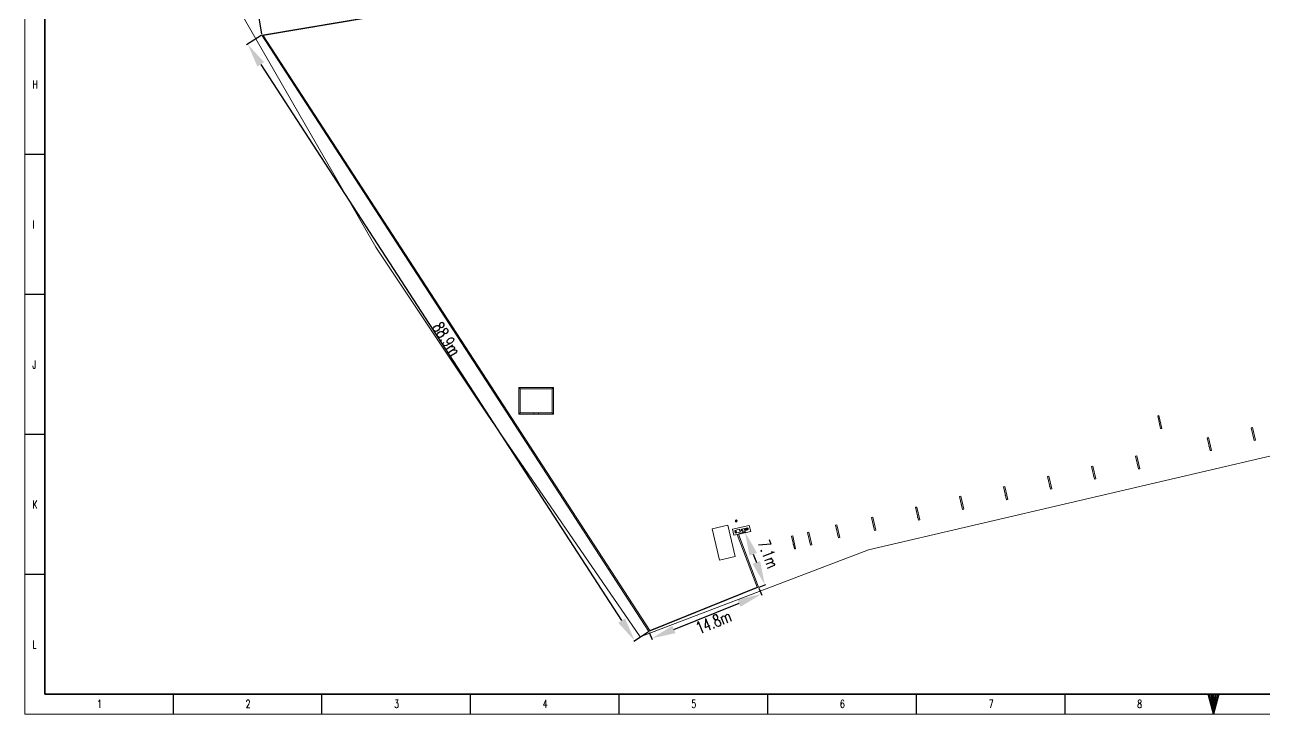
# Model space of a CAD drawing. Header units: inches. Extents: x -430764 to 256483, y 7374 to 217374.
# Drawn here: x -430764 to -275945, y 7374 to 93528 of the extents above; entities that cross this region are included whole.
import ezdxf

# ---------------------------------------------------------------- set-up
doc = ezdxf.new("R2010")
doc.units = ezdxf.units.IN
doc.header["$MEASUREMENT"] = 0
doc.linetypes.add('CABLETRAYLAYOUT-EMBED 2_DWG$0$HIDDEN2', pattern=[0.1875, 0.125, -0.0625])
for name, color, linetype, lineweight in [('Buildings', 7, 'Continuous', 5), ('Cable Tray Instruments', 7, 'Continuous', 13), ('Cable Trench', 7, 'Continuous', 13), ('CABLETRAYLAYOUT-EMBED 2_DWG$0$DwgTemplate', 7, 'Continuous', 9)]:
    doc.layers.add(name, color=color, linetype=linetype, lineweight=lineweight)
doc.styles.add('HZTXT', font='simplexs.shx', dxfattribs={"width": 0.7, "bigfont": 'hztxt.shx'})
doc.styles.add('TEG BORDER', font='txt_qlt.shx', dxfattribs={"width": 0.7, "bigfont": 'hztxt.shx'})
doc.dimstyles.new('标注 1：500', dxfattribs={"dimtxt": 1500, "dimasz": 3000, "dimexe": 150, "dimexo": 100, "dimgap": 50, "dimtad": 1, "dimdec": 0, "dimdsep": 46, "dimtxsty": 'HZTXT', "dimcen": 9, "dimclrd": 4, "dimclre": 4, "dimclrt": 2, "dimazin": 2, "dimtfac": 1, "dimtdec": 0, "dimtmove": 2, "dimatfit": 3, "dimfxl": 250, "dimtolj": 1, "dimtzin": 0, "dimarcsym": 0})

# ---------------------------------------------------------------- blocks, each defined once
blk = doc.blocks.new('TEG BORDER A2')
at = {"linetype": 'Continuous'}
for p, q in [((5, 415), (5, 5)), ((5, 5), (489, 5))]:
    blk.add_line(p, q, dxfattribs=at)
for p, q in [((0, 140), (5, 140)), ((0, 105), (5, 105)), ((0, 70), (5, 70)), ((0, 35), (5, 35)), ((37.12, 0), (37.12, 5)), ((74.25, 0), (74.25, 5)), ((111.38, 0), (111.38, 5)), ((148.5, 0), (148.5, 5)), ((185.63, 0), (185.63, 5)), ((222.75, 0), (222.75, 5)), ((259.88, 0), (259.88, 5)), ((297, 0), (297, 5))]:
    blk.add_line(p, q)
at = {"color": 5, "lineweight": 15}
blk.add_lwpolyline([(0, 420), (594, 420), (594, 0), (0, 0)], close=True, dxfattribs=at)
blk.add_lwpolyline([(5, 415), (589, 415), (589, 5), (5, 5)], close=True)
blk.add_lwpolyline([(297, 0), (295.66, 5), (298.34, 5), (297, 0), (296, 5), (296.33, 5), (297, 0), (296.67, 5), (297.33, 5), (297, 0), (297.67, 5), (298, 5), (297, 0)])
at = {"char_height": 2, "width": 2, "style": 'TEG BORDER'}
for s, insert, attachment_point in [('H', (1.91, 158.39), 1), ('I', (1.91, 123.39), 1), ('J', (1.91, 88.39), 1), ('K', (1.91, 53.39), 1), ('L', (1.91, 18.39), 1), ('1', (18.05, 1.59), 7), ('2', (55.17, 1.59), 7), ('3', (92.3, 1.59), 7), ('4', (129.42, 1.59), 7), ('5', (166.55, 1.59), 7), ('6', (203.67, 1.59), 7), ('7', (240.8, 1.59), 7), ('8', (277.92, 1.59), 7)]:
    blk.add_mtext(s, dxfattribs=dict(at, insert=insert, attachment_point=attachment_point))
blk = doc.blocks.new('*D65')
at = {"layer": 'Cable Tray Instruments', "color": 4, "lineweight": -2, "transparency": 16777216}
for p, q in [((-378241, 99393), (-385918, 98126)), ((-374757, 96706), (-375305, 100029)), ((-398732, 96011), (-390555, 97360)), ((-401168, 92348), (-401716, 95671))]:
    blk.add_line(p, q, dxfattribs=at)
at = {"layer": 'Cable Tray Instruments', "color": 4, "transparency": 16777216}
for points in [[(-378322, 99886), (-378159, 98899), (-375281, 99881)], [(-398813, 96504), (-398650, 95518), (-401692, 95523)]]:
    blk.add_solid(points, dxfattribs=at)
at = {"layer": 'Defpoints', "color": 0, "transparency": 16777216}
for p in [(-374740, 96607), (-401692, 95523), (-401152, 92249)]:
    blk.add_point(p, dxfattribs=at)
at = {"layer": 'Cable Tray Instruments', "transparency": 16777216, "insert": (-388236, 97744), "char_height": 1500, "attachment_point": 5, "rotation": 9.37033, "style": 'HZTXT'}
blk.add_mtext('\\A1;26.8m', dxfattribs=at)
blk = doc.blocks.new('*D66')
at = {"layer": 'Cable Tray Instruments', "color": 4, "lineweight": -2, "transparency": 16777216}
for p, q in [((-401235, 92195), (-403049, 91019)), ((-401290, 88583), (-356207, 19067)), ((-352887, 17644), (-354701, 16468))]:
    blk.add_line(p, q, dxfattribs=at)
at = {"layer": 'Cable Tray Instruments', "color": 4, "transparency": 16777216}
for points in [[(-400871, 88855), (-401710, 88311), (-402923, 91100)], [(-355788, 19339), (-356627, 18794), (-354575, 16549)]]:
    blk.add_solid(points, dxfattribs=at)
at = {"layer": 'Defpoints', "color": 0, "transparency": 16777216}
for p in [(-401152, 92249), (-352803, 17698), (-354575, 16549)]:
    blk.add_point(p, dxfattribs=at)
at = {"layer": 'Cable Tray Instruments', "transparency": 16777216, "insert": (-378078, 54260), "char_height": 1500, "attachment_point": 5, "rotation": 302.96439, "style": 'HZTXT'}
blk.add_mtext('\\A1;88.9m', dxfattribs=at)
blk = doc.blocks.new('*D67')
at = {"layer": 'Cable Tray Instruments', "color": 4, "lineweight": -2, "transparency": 16777216}
for p, q in [((-339072, 23142), (-338708, 22241)), ((-349677, 17968), (-341546, 21255)), ((-352766, 17605), (-352402, 16705))]:
    blk.add_line(p, q, dxfattribs=at)
at = {"layer": 'Cable Tray Instruments', "color": 4, "transparency": 16777216}
for points in [[(-341733, 21719), (-341358, 20792), (-338764, 22380)], [(-349864, 18432), (-349489, 17505), (-352458, 16844)]]:
    blk.add_solid(points, dxfattribs=at)
at = {"layer": 'Defpoints', "color": 0, "transparency": 16777216}
for p in [(-339110, 23234), (-338764, 22380), (-352803, 17698)]:
    blk.add_point(p, dxfattribs=at)
at = {"layer": 'Cable Tray Instruments', "transparency": 16777216, "insert": (-344729, 18906), "char_height": 1500, "attachment_point": 5, "rotation": 22.01229, "style": 'HZTXT'}
blk.add_mtext('\\A1;14.8m', dxfattribs=at)
blk = doc.blocks.new('*D68')
at = {"layer": 'Cable Tray Instruments', "color": 4, "lineweight": -2, "transparency": 16777216}
for p, q in [((-341524, 29905), (-340686, 30222)), ((-339765, 27362), (-339379, 26340)), ((-339016, 23270), (-338178, 23586))]:
    blk.add_line(p, q, dxfattribs=at)
at = {"layer": 'Cable Tray Instruments', "color": 4, "transparency": 16777216}
for points in [[(-339298, 27539), (-340233, 27186), (-340826, 30169)], [(-338911, 26516), (-339846, 26163), (-338318, 23533)]]:
    blk.add_solid(points, dxfattribs=at)
at = {"layer": 'Defpoints', "color": 0, "transparency": 16777216}
for p in [(-341618, 29869), (-339110, 23234), (-338318, 23533)]:
    blk.add_point(p, dxfattribs=at)
at = {"layer": 'Cable Tray Instruments', "transparency": 16777216, "insert": (-337895, 27383), "char_height": 1500, "attachment_point": 5, "rotation": 290.70481, "style": 'HZTXT'}
blk.add_mtext('\\A1;7.1m', dxfattribs=at)

msp = doc.modelspace()

# ---------------------------------------------------------------- linework, layer by layer
at = {"layer": 'Buildings', "color": 5, "linetype": 'CABLETRAYLAYOUT-EMBED 2_DWG$0$HIDDEN2'}
for p, q in [((-369069.86, 48203.26), (-364719.86, 48203.26)), ((-369069.86, 48203.26), (-369069.86, 44853.26)), ((-368894.86, 48028.26), (-364894.86, 48028.26)), ((-368894.86, 45028.26), (-368894.86, 48028.26)), ((-364894.86, 48028.26), (-368894.86, 48028.26)), ((-368894.86, 48028.26), (-368894.86, 45028.26)), ((-364894.86, 48028.26), (-364894.86, 45028.26)), ((-364894.86, 45028.26), (-364894.86, 48028.26)), ((-364719.86, 44853.26), (-364719.86, 48203.26)), ((-364894.86, 45028.26), (-368894.86, 45028.26)), ((-368894.86, 45028.26), (-364894.86, 45028.26)), ((-367194.86, 45028.26), (-366594.86, 45028.26)), ((-367194.86, 44853.26), (-367194.86, 45028.26)), ((-366594.86, 45028.26), (-367194.86, 45028.26)), ((-367194.86, 45028.26), (-367194.86, 44853.26)), ((-366594.86, 45028.26), (-366594.86, 44853.26)), ((-366594.86, 45028.26), (-366594.86, 44853.26)), ((-369069.86, 44853.26), (-364719.86, 44853.26)), ((-367194.86, 44853.26), (-366594.86, 44853.26)), ((-366594.86, 44853.26), (-367194.86, 44853.26))]:
    msp.add_line(p, q, dxfattribs=at)
at = {"layer": 'Buildings', "color": 5, "linetype": 'Continuous'}
for p, q in [((-369069.86, 48203.26), (-369069.86, 44853.26)), ((-364719.86, 48203.26), (-369069.86, 48203.26)), ((-364894.86, 48028.26), (-368894.86, 48028.26)), ((-368894.86, 45028.26), (-368894.86, 48028.26)), ((-364894.86, 48028.26), (-364894.86, 45028.26)), ((-364719.86, 44853.26), (-364719.86, 48203.26)), ((-364894.86, 45028.26), (-368894.86, 45028.26)), ((-369069.86, 44853.26), (-364719.86, 44853.26))]:
    msp.add_line(p, q, dxfattribs=at)
at = {"layer": 'Cable Tray Instruments', "color": 6}
msp.add_line((-341617.56, 29869.44), (-341774.7, 29832.9), dxfattribs=at)
at = {"layer": 'Cable Trench', "color": 6, "linetype": 'Continuous'}
for p, q in [((-374871.07, 96700.16), (-401151.54, 92249.03)), ((-401000.25, 92182.57), (-374740.49, 96607.3)), ((-401151.54, 92249.03), (-352803.49, 17698.2)), ((-352697.12, 17839.16), (-401000.25, 92182.57)), ((-341774.7, 29832.9), (-339299.96, 23268.52)), ((-339109.71, 23234.26), (-341617.56, 29869.44)), ((-352803.49, 17698.2), (-339109.72, 23234.26)), ((-339299.96, 23268.52), (-352697.12, 17839.16))]:
    msp.add_line(p, q, dxfattribs=at)
at = {"layer": 'CABLETRAYLAYOUT-EMBED 2_DWG$0$DwgTemplate', "color": 252, "linetype": 'Continuous'}
for p, q in [((-386907.05, 65728.38), (-404754.22, 96713.83)), ((-373022.8, 44871.72), (-386907.05, 65728.38)), ((-224423.43, 51507.42), (-325365.71, 27906.99)), ((-353894.86, 17028.26), (-373022.8, 44871.72)), ((-289248.36, 44666.32), (-289087.45, 44703.27)), ((-288879.94, 43061.55), (-289248.36, 44666.32)), ((-288719.02, 43098.5), (-289087.45, 44703.27)), ((-289006.58, 43613.16), (-289037.57, 43606.04)), ((-289037.57, 43606.04), (-289035.3, 43596.14)), ((-289035.3, 43596.14), (-289004.3, 43603.26)), ((-288963.78, 43426.75), (-288994.78, 43419.63)), ((-288994.78, 43419.63), (-288992.5, 43409.73)), ((-288992.5, 43409.73), (-288961.51, 43416.85)), ((-288719.02, 43098.5), (-288879.94, 43061.55)), ((-283055.29, 41916.85), (-282894.38, 41953.8)), ((-282686.87, 40312.09), (-283055.29, 41916.85)), ((-282525.95, 40349.03), (-282894.38, 41953.8)), ((-277555.29, 43179.11), (-277394.38, 43216.05)), ((-277186.87, 41574.34), (-277555.29, 43179.11)), ((-277025.95, 41611.28), (-277394.38, 43216.05)), ((-277313.5, 42125.95), (-277344.5, 42118.83)), ((-277344.5, 42118.83), (-277342.23, 42108.93)), ((-277342.23, 42108.93), (-277311.23, 42116.05)), ((-277270.71, 41939.54), (-277301.71, 41932.42)), ((-277301.71, 41932.42), (-277299.43, 41922.52)), ((-277299.43, 41922.52), (-277268.43, 41929.63)), ((-282813.5, 40863.69), (-282844.5, 40856.58)), ((-282844.5, 40856.58), (-282842.23, 40846.67)), ((-282842.23, 40846.67), (-282811.23, 40853.79)), ((-282770.71, 40677.28), (-282801.71, 40670.16)), ((-282801.71, 40670.16), (-282799.43, 40660.26)), ((-282799.43, 40660.26), (-282768.43, 40667.38)), ((-282525.95, 40349.03), (-282686.87, 40312.09)), ((-277025.95, 41611.28), (-277186.87, 41574.34)), ((-292002.38, 39623.78), (-291841.46, 39660.73)), ((-291633.95, 38019.01), (-292002.38, 39623.78)), ((-291473.04, 38055.96), (-291841.46, 39660.73)), ((-297502.38, 38344.9), (-297341.46, 38381.85)), ((-297133.95, 36740.14), (-297502.38, 38344.9)), ((-296973.04, 36777.08), (-297341.46, 38381.85)), ((-297260.59, 37291.74), (-297291.59, 37284.63)), ((-297291.59, 37284.63), (-297289.32, 37274.72)), ((-297289.32, 37274.72), (-297258.32, 37281.84)), ((-291760.59, 38570.62), (-291791.59, 38563.5)), ((-291791.59, 38563.5), (-291789.32, 38553.6)), ((-291789.32, 38553.6), (-291758.32, 38560.72)), ((-291717.79, 38384.21), (-291748.79, 38377.09)), ((-291748.79, 38377.09), (-291746.52, 38367.19)), ((-291746.52, 38367.19), (-291715.52, 38374.31)), ((-291473.04, 38055.96), (-291633.95, 38019.01)), ((-308502.38, 35787.15), (-308341.46, 35824.09)), ((-308133.95, 34182.38), (-308502.38, 35787.15)), ((-307973.04, 34219.32), (-308341.46, 35824.09)), ((-303002.38, 37099.27), (-302841.46, 37136.21)), ((-302633.95, 35494.5), (-303002.38, 37099.27)), ((-302473.04, 35531.44), (-302841.46, 37136.21)), ((-302760.59, 36046.11), (-302791.59, 36038.99)), ((-302791.59, 36038.99), (-302789.32, 36029.09)), ((-302789.32, 36029.09), (-302758.32, 36036.21)), ((-302717.79, 35859.7), (-302748.79, 35852.58)), ((-302748.79, 35852.58), (-302746.52, 35842.68)), ((-302746.52, 35842.68), (-302715.52, 35849.79)), ((-297217.79, 37105.33), (-297248.79, 37098.21)), ((-297248.79, 37098.21), (-297246.52, 37088.31)), ((-297246.52, 37088.31), (-297215.52, 37095.43)), ((-296973.04, 36777.08), (-297133.95, 36740.14)), ((-314002.38, 34574.76), (-313841.46, 34611.7)), ((-313633.95, 32969.99), (-314002.38, 34574.76)), ((-313473.04, 33006.93), (-313841.46, 34611.7)), ((-308260.59, 34733.99), (-308291.59, 34726.87)), ((-308291.59, 34726.87), (-308289.32, 34716.97)), ((-308289.32, 34716.97), (-308258.32, 34724.08)), ((-308217.79, 34547.57), (-308248.79, 34540.46)), ((-308248.79, 34540.46), (-308246.52, 34530.55)), ((-308246.52, 34530.55), (-308215.52, 34537.67)), ((-307973.04, 34219.32), (-308133.95, 34182.38)), ((-302473.04, 35531.44), (-302633.95, 35494.5)), ((-319502.38, 33229.39), (-319341.46, 33266.33)), ((-319133.95, 31624.62), (-319502.38, 33229.39)), ((-318973.04, 31661.57), (-319341.46, 33266.33)), ((-313760.59, 33521.6), (-313791.59, 33514.48)), ((-313791.59, 33514.48), (-313789.32, 33504.58)), ((-313789.32, 33504.58), (-313758.32, 33511.69)), ((-313717.79, 33335.18), (-313748.79, 33328.07)), ((-313748.79, 33328.07), (-313746.52, 33318.16)), ((-313746.52, 33318.16), (-313715.52, 33325.28)), ((-313473.04, 33006.93), (-313633.95, 32969.99)), ((-344889.35, 30537.99), (-342941.32, 30990.95)), ((-342941.32, 30990.95), (-344889.35, 30537.99)), ((-342941.32, 30990.95), (-344889.35, 30537.99)), ((-342941.32, 30990.95), (-344889.35, 30537.99)), ((-342035.4, 27094.89), (-342941.32, 30990.95)), ((-342035.4, 27094.89), (-342941.32, 30990.95)), ((-342941.32, 30990.95), (-342035.4, 27094.89)), ((-342941.32, 30990.95), (-342035.4, 27094.89)), ((-342352.47, 30489.1), (-340263.21, 30974.9)), ((-342352.47, 30489.1), (-340263.21, 30974.9)), ((-340263.21, 30974.9), (-342352.47, 30489.1)), ((-340263.21, 30974.9), (-342352.47, 30489.1)), ((-341985.86, 31601.76), (-341803.86, 31601.76)), ((-341985.86, 31601.76), (-341803.86, 31601.76)), ((-341985.86, 31601.76), (-341985.86, 31581.76)), ((-341985.86, 31601.76), (-341985.86, 31581.76)), ((-341985.86, 31581.76), (-341985.86, 31601.76)), ((-341985.86, 31581.76), (-341985.86, 31601.76)), ((-341803.86, 31601.76), (-341985.86, 31601.76)), ((-341803.86, 31601.76), (-341985.86, 31601.76)), ((-341803.86, 31581.76), (-341985.86, 31581.76)), ((-341803.86, 31581.76), (-341985.86, 31581.76)), ((-341985.86, 31581.76), (-341803.86, 31581.76)), ((-341985.86, 31581.76), (-341803.86, 31581.76)), ((-341814.86, 31581.76), (-341974.86, 31581.76)), ((-341814.86, 31581.76), (-341974.86, 31581.76)), ((-341974.86, 31581.76), (-341974.86, 31474.76)), ((-341974.86, 31581.76), (-341974.86, 31474.76)), ((-341974.86, 31474.76), (-341974.86, 31581.76)), ((-341974.86, 31474.76), (-341974.86, 31581.76)), ((-341974.86, 31581.76), (-341814.86, 31581.76)), ((-341974.86, 31581.76), (-341814.86, 31581.76)), ((-341814.86, 31474.76), (-341974.86, 31474.76)), ((-341814.86, 31474.76), (-341974.86, 31474.76)), ((-341974.86, 31474.76), (-341814.86, 31474.76)), ((-341974.86, 31474.76), (-341814.86, 31474.76)), ((-341954.86, 31621.76), (-341914.86, 31621.76)), ((-341914.86, 31621.76), (-341954.86, 31621.76)), ((-341954.86, 31621.76), (-341914.86, 31621.76)), ((-341914.86, 31621.76), (-341954.86, 31621.76)), ((-341954.86, 31621.76), (-341954.86, 31601.76)), ((-341914.86, 31601.76), (-341954.86, 31601.76)), ((-341954.86, 31601.76), (-341914.86, 31601.76)), ((-341934.86, 31604.76), (-341854.86, 31604.76)), ((-341934.86, 31604.76), (-341854.86, 31604.76)), ((-341934.86, 31601.76), (-341934.86, 31604.76)), ((-341934.86, 31601.76), (-341934.86, 31604.76)), ((-341854.86, 31604.76), (-341934.86, 31604.76)), ((-341854.86, 31604.76), (-341934.86, 31604.76)), ((-341854.86, 31604.76), (-341934.86, 31604.76)), ((-341854.86, 31604.76), (-341934.86, 31604.76)), ((-341934.86, 31601.76), (-341934.86, 31604.76)), ((-341934.86, 31601.76), (-341934.86, 31604.76)), ((-341934.86, 31604.76), (-341934.86, 31601.76)), ((-341934.86, 31604.76), (-341934.86, 31601.76)), ((-341934.86, 31604.76), (-341934.86, 31601.76)), ((-341934.86, 31604.76), (-341934.86, 31601.76)), ((-341934.86, 31604.76), (-341854.86, 31604.76)), ((-341934.86, 31604.76), (-341854.86, 31604.76)), ((-341934.86, 31601.76), (-341854.86, 31601.76)), ((-341934.86, 31601.76), (-341854.86, 31601.76)), ((-341854.86, 31601.76), (-341934.86, 31601.76)), ((-341854.86, 31601.76), (-341934.86, 31601.76)), ((-341934.86, 31601.76), (-341854.86, 31601.76)), ((-341934.86, 31601.76), (-341854.86, 31601.76)), ((-341854.86, 31601.76), (-341934.86, 31601.76)), ((-341854.86, 31601.76), (-341934.86, 31601.76)), ((-341930.4, 31605.26), (-341930.4, 31604.76)), ((-341930.4, 31605.26), (-341930.4, 31604.76)), ((-341895.05, 31605.26), (-341930.4, 31605.26)), ((-341895.05, 31605.26), (-341930.4, 31605.26)), ((-341928.99, 31605.26), (-341930.4, 31605.26)), ((-341928.99, 31605.26), (-341930.4, 31605.26)), ((-341930.4, 31604.76), (-341930.4, 31604.26)), ((-341930.4, 31604.76), (-341930.4, 31604.26)), ((-341930.4, 31604.26), (-341928.99, 31604.26)), ((-341930.4, 31604.26), (-341928.99, 31604.26)), ((-341930.4, 31604.26), (-341895.05, 31604.26)), ((-341895.05, 31604.26), (-341930.4, 31604.26)), ((-341928.99, 31604.76), (-341928.99, 31605.26)), ((-341928.99, 31604.76), (-341928.99, 31605.26)), ((-341928.99, 31605.26), (-341893.63, 31605.26)), ((-341893.63, 31605.26), (-341928.99, 31605.26)), ((-341928.99, 31604.26), (-341928.99, 31604.76)), ((-341928.99, 31604.26), (-341928.99, 31604.76)), ((-341893.63, 31604.26), (-341928.99, 31604.26)), ((-341893.63, 31604.26), (-341928.99, 31604.26)), ((-341924.86, 31646.76), (-341864.86, 31646.76)), ((-341864.86, 31646.76), (-341924.86, 31646.76)), ((-341924.86, 31646.76), (-341864.86, 31646.76)), ((-341864.86, 31646.76), (-341924.86, 31646.76)), ((-341924.86, 31646.76), (-341924.86, 31621.76)), ((-341924.86, 31621.76), (-341924.86, 31601.76)), ((-341864.86, 31601.76), (-341924.86, 31601.76)), ((-341924.86, 31601.76), (-341864.86, 31601.76)), ((-341914.86, 31621.76), (-341914.86, 31605.26)), ((-341914.86, 31605.26), (-341914.86, 31601.76)), ((-341895.05, 31604.26), (-341895.05, 31605.26)), ((-341895.05, 31604.26), (-341895.05, 31605.26)), ((-341895.05, 31605.26), (-341893.63, 31605.26)), ((-341895.05, 31605.26), (-341893.63, 31605.26)), ((-341893.63, 31604.26), (-341895.05, 31604.26)), ((-341893.63, 31604.26), (-341895.05, 31604.26)), ((-341893.63, 31605.26), (-341893.63, 31604.76)), ((-341893.63, 31605.26), (-341893.63, 31604.76)), ((-341893.63, 31604.76), (-341893.63, 31604.26)), ((-341893.63, 31604.76), (-341893.63, 31604.26)), ((-341874.86, 31621.76), (-341834.86, 31621.76)), ((-341834.86, 31621.76), (-341874.86, 31621.76)), ((-341874.86, 31621.76), (-341834.86, 31621.76)), ((-341834.86, 31621.76), (-341874.86, 31621.76)), ((-341874.86, 31621.76), (-341874.86, 31604.76)), ((-341874.86, 31604.76), (-341874.86, 31601.76)), ((-341834.86, 31601.76), (-341874.86, 31601.76)), ((-341874.86, 31601.76), (-341834.86, 31601.76)), ((-341864.86, 31646.76), (-341864.86, 31621.76)), ((-341864.86, 31621.76), (-341864.86, 31601.76)), ((-341854.86, 31604.76), (-341854.86, 31601.76)), ((-341854.86, 31604.76), (-341854.86, 31601.76)), ((-341854.86, 31604.76), (-341854.86, 31601.76)), ((-341854.86, 31604.76), (-341854.86, 31601.76)), ((-341854.86, 31601.76), (-341854.86, 31604.76)), ((-341854.86, 31601.76), (-341854.86, 31604.76)), ((-341854.86, 31601.76), (-341854.86, 31604.76)), ((-341854.86, 31601.76), (-341854.86, 31604.76)), ((-341834.86, 31621.76), (-341834.86, 31601.76)), ((-341814.86, 31474.76), (-341814.86, 31581.76)), ((-341814.86, 31474.76), (-341814.86, 31581.76)), ((-341814.86, 31581.76), (-341814.86, 31474.76)), ((-341814.86, 31581.76), (-341814.86, 31474.76)), ((-341803.86, 31601.76), (-341803.86, 31581.76)), ((-341803.86, 31601.76), (-341803.86, 31581.76)), ((-341803.86, 31581.76), (-341803.86, 31601.76)), ((-341803.86, 31581.76), (-341803.86, 31601.76)), ((-340088.82, 30224.91), (-340263.21, 30974.9)), ((-340263.21, 30974.9), (-340088.82, 30224.91)), ((-340263.21, 30974.9), (-340088.82, 30224.91)), ((-340263.21, 30974.9), (-340088.82, 30224.91)), ((-329502.38, 31017.49), (-329341.46, 31054.43)), ((-329133.95, 29412.72), (-329502.38, 31017.49)), ((-328973.04, 29449.66), (-329341.46, 31054.43)), ((-325002.38, 31950.51), (-324841.46, 31987.46)), ((-324633.95, 30345.74), (-325002.38, 31950.51)), ((-324473.04, 30382.69), (-324841.46, 31987.46)), ((-319260.59, 32176.23), (-319291.59, 32169.11)), ((-319291.59, 32169.11), (-319289.32, 32159.21)), ((-319289.32, 32159.21), (-319258.32, 32166.33)), ((-319217.79, 31989.82), (-319248.79, 31982.7)), ((-319248.79, 31982.7), (-319246.52, 31972.8)), ((-319246.52, 31972.8), (-319215.52, 31979.91)), ((-318973.04, 31661.57), (-319133.95, 31624.62)), ((-343983.43, 26641.93), (-344889.35, 30537.99)), ((-343983.43, 26641.93), (-344889.35, 30537.99)), ((-344889.35, 30537.99), (-343983.43, 26641.93)), ((-344889.35, 30537.99), (-343983.43, 26641.93)), ((-342352.47, 30489.1), (-342178.08, 29739.1)), ((-342352.47, 30489.1), (-342178.08, 29739.1)), ((-342178.08, 29739.1), (-342352.47, 30489.1)), ((-342352.47, 30489.1), (-342178.08, 29739.1)), ((-340088.82, 30224.91), (-342178.08, 29739.1)), ((-340088.82, 30224.91), (-342178.08, 29739.1)), ((-342178.08, 29739.1), (-340088.82, 30224.91)), ((-342178.08, 29739.1), (-340088.82, 30224.91)), ((-342091.6, 30334.15), (-341467.26, 30479.33)), ((-342012.33, 29993.25), (-342091.6, 30334.15)), ((-342091.6, 30334.15), (-342012.33, 29993.25)), ((-342012.33, 29993.25), (-342091.6, 30334.15)), ((-342091.6, 30334.15), (-342012.33, 29993.25)), ((-341912.13, 30298.88), (-342058.23, 30264.91)), ((-342058.23, 30264.91), (-341912.13, 30298.88)), ((-342058.23, 30264.91), (-342012.93, 30070.11)), ((-342012.93, 30070.11), (-342058.23, 30264.91)), ((-342019.95, 30232.75), (-342058.23, 30264.91)), ((-342019.95, 30232.75), (-342058.23, 30264.91)), ((-342019.95, 30232.75), (-341903.07, 30259.92)), ((-341903.07, 30259.92), (-342019.95, 30232.75)), ((-341992.77, 30115.86), (-342019.95, 30232.75)), ((-342019.95, 30232.75), (-341992.77, 30115.86)), ((-342012.93, 30070.11), (-341992.77, 30115.86)), ((-342012.93, 30070.11), (-341992.77, 30115.86)), ((-342012.93, 30070.11), (-341866.83, 30104.08)), ((-341866.83, 30104.08), (-342012.93, 30070.11)), ((-342012.33, 29993.25), (-341387.99, 30138.42)), ((-341875.89, 30143.04), (-341992.77, 30115.86)), ((-341992.77, 30115.86), (-341875.89, 30143.04)), ((-341912.13, 30298.88), (-341903.07, 30259.92)), ((-341912.13, 30298.88), (-341903.07, 30259.92)), ((-341866.83, 30104.08), (-341912.13, 30298.88)), ((-341912.13, 30298.88), (-341866.83, 30104.08)), ((-341903.07, 30259.92), (-341875.89, 30143.04)), ((-341875.89, 30143.04), (-341903.07, 30259.92)), ((-341875.89, 30143.04), (-341866.83, 30104.08)), ((-341866.83, 30104.08), (-341875.89, 30143.04)), ((-341474.16, 30349.39), (-341438.95, 30357.58)), ((-341451.52, 30251.99), (-341474.16, 30349.39)), ((-341474.16, 30349.39), (-341451.52, 30251.99)), ((-341451.52, 30251.99), (-341474.16, 30349.39)), ((-341474.16, 30349.39), (-341451.52, 30251.99)), ((-341387.99, 30138.42), (-341467.26, 30479.33)), ((-341467.26, 30479.33), (-341387.99, 30138.42)), ((-341387.99, 30138.42), (-341467.26, 30479.33)), ((-341467.26, 30479.33), (-341387.99, 30138.42)), ((-341451.52, 30251.99), (-341416.3, 30260.17)), ((-341438.95, 30357.58), (-341205.31, 30411.9)), ((-341416.3, 30260.17), (-341182.66, 30314.5)), ((-341225.69, 30499.56), (-340490.31, 30670.56)), ((-341162.28, 30226.84), (-341225.69, 30499.56)), ((-341225.69, 30499.56), (-341162.28, 30226.84)), ((-341162.28, 30226.84), (-341225.69, 30499.56)), ((-341225.69, 30499.56), (-341162.28, 30226.84)), ((-341205.31, 30411.9), (-341133.26, 30428.66)), ((-341182.66, 30314.5), (-341110.61, 30331.25)), ((-341162.28, 30226.84), (-340426.9, 30397.83)), ((-341110.61, 30331.25), (-341133.26, 30428.66)), ((-341133.26, 30428.66), (-341110.61, 30331.25)), ((-341110.61, 30331.25), (-341133.26, 30428.66)), ((-341133.26, 30428.66), (-341110.61, 30331.25)), ((-340900.23, 30462.47), (-340465.43, 30563.57)), ((-340900.23, 30462.47), (-340465.43, 30563.57)), ((-340886.57, 30403.72), (-340900.23, 30462.47)), ((-340900.23, 30462.47), (-340886.57, 30403.72)), ((-340886.57, 30403.72), (-340900.23, 30462.47)), ((-340900.23, 30462.47), (-340886.57, 30403.72)), ((-340886.57, 30403.72), (-340451.77, 30504.82)), ((-340886.57, 30403.72), (-340451.77, 30504.82)), ((-340582.94, 30607.95), (-340729.04, 30573.98)), ((-340729.04, 30573.98), (-340582.94, 30607.95)), ((-340719.98, 30535.02), (-340729.04, 30573.98)), ((-340729.04, 30573.98), (-340719.98, 30535.02)), ((-340729.04, 30573.98), (-340683.74, 30379.18)), ((-340683.74, 30379.18), (-340729.04, 30573.98)), ((-340719.98, 30535.02), (-340603.1, 30562.2)), ((-340603.1, 30562.2), (-340719.98, 30535.02)), ((-340692.8, 30418.14), (-340719.98, 30535.02)), ((-340719.98, 30535.02), (-340692.8, 30418.14)), ((-340575.92, 30445.32), (-340692.8, 30418.14)), ((-340692.8, 30418.14), (-340575.92, 30445.32)), ((-340683.74, 30379.18), (-340692.8, 30418.14)), ((-340683.74, 30379.18), (-340692.8, 30418.14)), ((-340683.74, 30379.18), (-340537.64, 30413.15)), ((-340537.64, 30413.15), (-340683.74, 30379.18)), ((-340582.94, 30607.95), (-340603.1, 30562.2)), ((-340582.94, 30607.95), (-340603.1, 30562.2)), ((-340603.1, 30562.2), (-340575.92, 30445.32)), ((-340575.92, 30445.32), (-340603.1, 30562.2)), ((-340537.64, 30413.15), (-340582.94, 30607.95)), ((-340582.94, 30607.95), (-340537.64, 30413.15)), ((-340575.92, 30445.32), (-340537.64, 30413.15)), ((-340575.92, 30445.32), (-340537.64, 30413.15)), ((-340426.9, 30397.83), (-340490.31, 30670.56)), ((-340490.31, 30670.56), (-340426.9, 30397.83)), ((-340426.9, 30397.83), (-340490.31, 30670.56)), ((-340490.31, 30670.56), (-340426.9, 30397.83)), ((-340465.43, 30563.57), (-340430.29, 30571.74)), ((-340465.43, 30563.57), (-340430.29, 30571.74)), ((-340451.77, 30504.82), (-340416.63, 30512.99)), ((-340451.77, 30504.82), (-340416.63, 30512.99)), ((-340440.72, 30616.59), (-340423.65, 30620.55)), ((-340440.72, 30616.59), (-340423.65, 30620.55)), ((-340406.21, 30468.15), (-340440.72, 30616.59)), ((-340440.72, 30616.59), (-340406.21, 30468.15)), ((-340406.21, 30468.15), (-340440.72, 30616.59)), ((-340440.72, 30616.59), (-340406.21, 30468.15)), ((-340416.63, 30512.99), (-340430.29, 30571.74)), ((-340416.63, 30512.99), (-340430.29, 30571.74)), ((-340389.13, 30472.11), (-340423.65, 30620.55)), ((-340423.65, 30620.55), (-340389.13, 30472.11)), ((-340389.13, 30472.11), (-340423.65, 30620.55)), ((-340423.65, 30620.55), (-340389.13, 30472.11)), ((-340406.21, 30468.15), (-340389.13, 30472.11)), ((-340406.21, 30468.15), (-340389.13, 30472.11)), ((-335002.38, 29625.28), (-334841.46, 29662.22)), ((-334633.95, 28020.51), (-335002.38, 29625.28)), ((-334473.04, 28057.45), (-334841.46, 29662.22)), ((-333002.38, 30090.33), (-332841.46, 30127.27)), ((-332633.95, 28485.56), (-333002.38, 30090.33)), ((-332473.04, 28522.5), (-332841.46, 30127.27)), ((-329260.59, 29964.33), (-329291.59, 29957.21)), ((-329291.59, 29957.21), (-329289.32, 29947.31)), ((-329289.32, 29947.31), (-329258.32, 29954.43)), ((-329217.79, 29777.92), (-329248.79, 29770.8)), ((-329248.79, 29770.8), (-329246.52, 29760.9)), ((-329246.52, 29760.9), (-329215.52, 29768.01)), ((-328973.04, 29449.66), (-329133.95, 29412.72)), ((-324760.59, 30897.35), (-324791.59, 30890.23)), ((-324791.59, 30890.23), (-324789.32, 30880.33)), ((-324789.32, 30880.33), (-324758.32, 30887.45)), ((-324717.79, 30710.94), (-324748.79, 30703.82)), ((-324748.79, 30703.82), (-324746.52, 30693.92)), ((-324746.52, 30693.92), (-324715.52, 30701.04)), ((-324473.04, 30382.69), (-324633.95, 30345.74)), ((-325365.71, 27906.99), (-353894.86, 17028.26)), ((-334760.59, 28572.12), (-334791.59, 28565)), ((-334791.59, 28565), (-334789.32, 28555.1)), ((-334789.32, 28555.1), (-334758.32, 28562.22)), ((-334717.79, 28385.71), (-334748.79, 28378.59)), ((-334748.79, 28378.59), (-334746.52, 28368.69)), ((-334746.52, 28368.69), (-334715.52, 28375.8)), ((-334473.04, 28057.45), (-334633.95, 28020.51)), ((-332760.59, 29037.16), (-332791.59, 29030.05)), ((-332791.59, 29030.05), (-332789.32, 29020.15)), ((-332789.32, 29020.15), (-332758.32, 29027.26)), ((-332717.79, 28850.75), (-332748.79, 28843.64)), ((-332748.79, 28843.64), (-332746.52, 28833.73)), ((-332746.52, 28833.73), (-332715.52, 28840.85)), ((-332473.04, 28522.5), (-332633.95, 28485.56)), ((-342035.4, 27094.89), (-343983.43, 26641.93)), ((-342035.4, 27094.89), (-343983.43, 26641.93)), ((-343983.43, 26641.93), (-342035.4, 27094.89)), ((-342035.4, 27094.89), (-343983.43, 26641.93))]:
    msp.add_line(p, q, dxfattribs=at)
at = {"layer": 'CABLETRAYLAYOUT-EMBED 2_DWG$0$DwgTemplate', "color": 7, "linetype": 'Continuous'}
for p, q in [((-368894.86, 48028.26), (-369069.86, 48203.26)), ((-369069.86, 48203.26), (-368894.86, 48028.26)), ((-364719.86, 48203.26), (-364894.86, 48028.26)), ((-364894.86, 48028.26), (-364719.86, 48203.26)), ((-368894.86, 45028.26), (-369069.86, 44853.26)), ((-369069.86, 44853.26), (-368894.86, 45028.26)), ((-364719.86, 44853.26), (-364894.86, 45028.26)), ((-364894.86, 45028.26), (-364719.86, 44853.26))]:
    msp.add_line(p, q, dxfattribs=at)
at = {"layer": 'CABLETRAYLAYOUT-EMBED 2_DWG$0$DwgTemplate', "color": 252, "linetype": 'Continuous'}
for centre, radius in [((-341894.86, 31528.26), 30), ((-341894.86, 31528.26), 30), ((-341894.86, 31528.26), 30), ((-341894.86, 31528.26), 30), ((-341894.86, 31528.26), 25), ((-341894.86, 31528.26), 25), ((-341894.86, 31528.26), 25), ((-341894.86, 31528.26), 25), ((-341894.86, 31528.26), 15), ((-341894.86, 31528.26), 15), ((-341894.86, 31528.26), 15), ((-341894.86, 31528.26), 15), ((-340554.16, 30504.18), 76.2), ((-340554.16, 30504.18), 76.2), ((-340554.16, 30504.18), 76.2), ((-340554.16, 30504.18), 76.2), ((-340554.16, 30504.18), 30.16), ((-340554.16, 30504.18), 30.16), ((-340554.16, 30504.18), 30.16), ((-340554.16, 30504.18), 30.16)]:
    msp.add_circle(centre, radius, dxfattribs=at)
for start, end in [(146.6015115, 180), (180, 33.3984885), (146.6015115, 180), (180, 33.3984885), (137.5992599, 146.6015115), (137.5992599, 146.6015115), (123.3984885, 137.5992599), (123.3984885, 137.5992599), (120.9297473, 123.3984885), (120.9297473, 123.3984885), (105.9756829, 120.9297473), (105.9756829, 120.9297473), (74.0243171, 105.9756829), (74.0243171, 105.9756829), (59.0702527, 74.0243171), (59.0702527, 74.0243171), (56.6015115, 59.0702527), (56.6015115, 59.0702527), (42.4007401, 56.6015115), (42.4007401, 56.6015115), (33.3984885, 42.4007401), (33.3984885, 42.4007401)]:
    msp.add_arc((-341894.86, 31528.26), 109, start, end, dxfattribs=at)

# ---------------------------------------------------------------- block references
at = {"xscale": 500, "yscale": 500, "zscale": 500}
msp.add_blockref('TEG BORDER A2', (-430764.34, 7373.87), dxfattribs=at)

# ---------------------------------------------------------------- dimensions: what is measured, and where the dimension line sits
at = {"layer": 'Cable Tray Instruments', "color": 6}
for base, p1, p2, angle, picture, middle in [((-401691.75, 95522.69), (-374740.49, 96607.3), (-401151.54, 92249.03), 189.3703288, '*D65', (-388236.36, 97743.93)), ((-338318.12, 23533.46), (-341617.56, 29869.44), (-339109.71, 23234.26), 290.7048105, '*D68', (-337895, 27382.62)), ((-338764.32, 22379.9), (-352803.49, 17698.2), (-339109.72, 23234.26), 22.0122932, '*D67', (-344728.9, 18906.31))]:
    dim = msp.add_linear_dim(base=base, p1=p1, p2=p2, angle=angle, dimstyle='标注 1：500', override={"dimdec": 1, "dimlfac": 0.001, "dimpost": 'm', "dimclrt": 256}, dxfattribs=at)
    dim.commit()
    dim.dimension.update_dxf_attribs({"geometry": picture, "text_midpoint": middle, "dimtype": 161})
dim = msp.add_aligned_dim(p1=(-401151.55, 92249.09), p2=(-352803.49, 17698.2), distance=-2111.14, dimstyle='标注 1：500', override={"dimdec": 1, "dimlfac": 0.001, "dimpost": 'm', "dimclrt": 256}, dxfattribs=at)
dim.commit()
dim.dimension.update_dxf_attribs({"geometry": '*D66', "text_midpoint": (-378077.58, 54260.23)})

doc.saveas('drawing.dxf')
